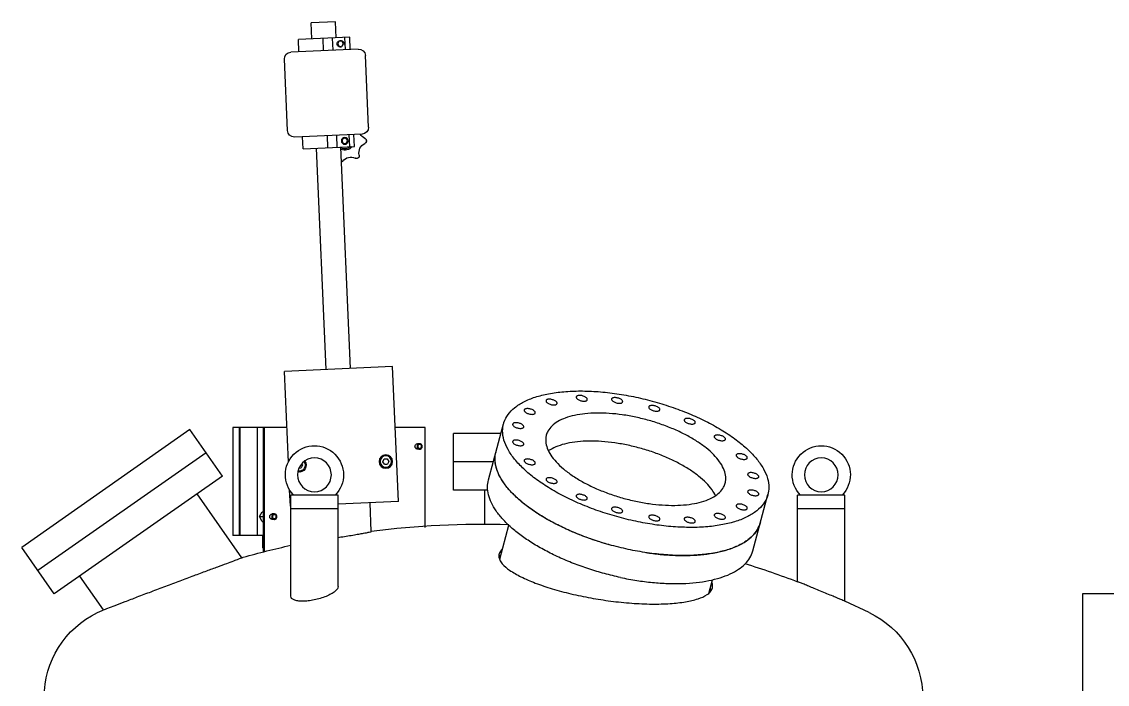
# Model space of a CAD drawing. Extents: x -50 to 48714, y -13211 to 6743.
# Drawn here: x 23854 to 24658, y -11263 to -10773 of the extents above; entities that cross this region are included whole.
import ezdxf

# ---------------------------------------------------------------- set-up
doc = ezdxf.new("R2010")
doc.units = 0
doc.header["$LTSCALE"] = 50
doc.layers.get('0').update_dxf_attribs({"linetype": 'CONTINUOUS'})

# ---------------------------------------------------------------- blocks, each defined once
blk = doc.blocks.new('GK_UE46PGM_S')
at = {"linetype": 'BYBLOCK'}
for p, q in [((162.91, 766.49), (163.43, 778.48)), ((163.43, 778.48), (181.42, 777.69)), ((180.89, 765.71), (181.42, 777.69)), ((152.53, 757.94), (152.93, 766.93)), ((152.93, 766.93), (190.88, 765.27)), ((156.03, 757.78), (156.42, 766.77)), ((165.91, 766.36), (165.51, 757.37)), ((172.21, 757.08), (172.6, 766.07)), ((190.49, 756.28), (190.88, 765.27)), ((146.53, 758.2), (196.49, 756.02)), ((139.01, 700.47), (141.32, 753.42)), ((198.95, 697.85), (201.26, 750.8)), ((143.78, 695.26), (193.74, 693.08)), ((149.39, 686), (149.79, 695)), ((152.89, 685.85), (153.28, 694.84)), ((162.77, 694.43), (162.37, 685.44)), ((169.07, 685.15), (169.46, 694.14)), ((187.35, 684.35), (187.74, 693.34)), ((140.58, 690.11), (140.58, 690.28)), ((187.35, 684.35), (149.39, 686)), ((152.22, 521.72), (159.38, 685.57)), ((170.21, 520.94), (177.36, 684.78)), ((146.67, 677.63), (146.54, 677.74)), ((116.89, 423.17), (121.25, 523.08)), ((121.25, 523.08), (201.18, 519.59)), ((198.25, 452.46), (201.18, 519.59)), ((50.23, 439.15), (39.09, 480.75)), ((97, 404.08), (97, 478)), ((97, 478), (119.28, 478)), ((199.36, 478), (239.37, 478)), ((215.88, 385.98), (215.88, 478)), ((216.81, 385.74), (216.81, 478)), ((221.44, 478), (221.44, 398)), ((234.27, 478), (234.27, 398)), ((234.58, 478), (234.58, 398)), ((239.37, 478), (239.37, 398)), ((246.99, 442.01), (271.08, 476.42)), ((271.08, 476.42), (395.59, 389.24)), ((41, 473.6), (76, 473.6)), ((76, 431.6), (76, 473.6)), ((101.16, 466), (102.71, 466)), ((101.16, 462.5), (103.63, 462.5)), ((101.16, 462), (102.71, 462)), ((259.03, 459.22), (383.54, 372.03)), ((46.63, 452.6), (76, 452.6)), ((125.13, 454.84), (123.88, 452.9)), ((123.88, 452.9), (124.95, 450.85)), ((127.26, 450.75), (124.95, 450.85)), ((127.43, 454.74), (125.13, 454.84)), ((127.26, 450.75), (128.5, 452.69)), ((128.5, 452.69), (127.43, 454.74)), ((188.47, 451.11), (187.82, 450.1)), ((187.82, 450.1), (188.89, 448.05)), ((190.42, 447.99), (188.89, 448.05)), ((246.99, 442.01), (371.5, 354.83)), ((-213.5, 349.39), (-213.5, 428)), ((-213.5, 428), (-178.5, 428)), ((-178.5, 363.85), (-178.5, 428)), ((-145.37, 386.74), (-156.51, 428.34)), ((50.63, 431.6), (76, 431.6)), ((53, 406.45), (53, 431.6)), ((161.5, 360.27), (161.5, 428)), ((161.5, 428), (196.5, 428)), ((196.5, 353.04), (196.5, 428)), ((196.81, 419.68), (197.35, 431.89)), ((232.73, 381.56), (265.83, 428.82)), ((-178.5, 418), (-213.5, 418)), ((116.89, 423.17), (161.5, 421.22)), ((136.94, 401), (137.87, 422.26)), ((196.5, 418), (161.5, 418)), ((196.5, 419.7), (196.81, 419.68)), ((208.63, 414), (210.18, 414)), ((208.63, 410.5), (211.1, 410.5)), ((208.63, 410), (210.18, 410)), ((217.66, 415.5), (216.81, 415.5)), ((219.58, 412), (216.81, 412)), ((219.58, 412), (217.66, 415.5)), ((217.66, 408.5), (219.58, 412)), ((41.87, 380.55), (35.13, 405.7)), ((217.66, 408.5), (216.81, 408.5)), ((216.81, 398), (239.37, 398)), ((217.34, 398), (217.34, 389)), ((216.81, 389), (217.34, 389)), ((371.5, 354.83), (395.59, 389.24)), ((-112.83, 355.15), (-115.56, 365.33)), ((335.14, 343.01), (352.66, 368.02)), ((-231.51, 341), (-213.5, 349.39)), ((339.51, 341), (336.1, 342.64))]:
    blk.add_line(p, q, dxfattribs=at)
for points in [[(104.61, 464), (104.57, 464.39), (104.46, 464.76), (104.29, 465.11), (104.05, 465.41), (103.76, 465.66), (103.44, 465.85), (103.08, 465.96), (102.71, 466)], [(99.73, 464), (99.76, 464.29), (99.84, 464.57), (99.97, 464.83), (100.15, 465.06), (100.37, 465.25), (100.61, 465.38), (100.88, 465.47), (101.16, 465.5)], [(101.16, 462.5), (100.88, 462.53), (100.62, 462.61), (100.37, 462.75), (100.15, 462.94), (99.98, 463.17), (99.84, 463.42), (99.76, 463.7), (99.73, 464)], [(101.16, 465.5), (101.44, 465.47), (101.7, 465.39), (101.95, 465.25), (102.17, 465.06), (102.35, 464.83), (102.48, 464.58), (102.56, 464.3), (102.59, 464)], [(102.59, 464), (102.56, 463.71), (102.48, 463.43), (102.35, 463.17), (102.17, 462.94), (101.95, 462.75), (101.71, 462.62), (101.44, 462.53), (101.16, 462.5)], [(102.71, 462), (103.08, 462.04), (103.43, 462.15), (103.76, 462.33), (104.05, 462.59), (104.29, 462.89), (104.46, 463.23), (104.57, 463.6), (104.61, 464)], [(207.2, 412), (207.23, 412.29), (207.31, 412.57), (207.44, 412.83), (207.62, 413.06), (207.84, 413.25), (208.08, 413.38), (208.35, 413.47), (208.63, 413.5)], [(208.63, 410.5), (208.35, 410.53), (208.09, 410.61), (207.84, 410.75), (207.62, 410.94), (207.45, 411.17), (207.31, 411.42), (207.23, 411.7), (207.2, 412)], [(208.63, 413.5), (208.91, 413.47), (209.17, 413.39), (209.42, 413.25), (209.64, 413.06), (209.82, 412.83), (209.95, 412.58), (210.03, 412.3), (210.06, 412)], [(210.06, 412), (210.03, 411.71), (209.95, 411.43), (209.82, 411.17), (209.64, 410.94), (209.42, 410.75), (209.18, 410.62), (208.91, 410.53), (208.63, 410.5)], [(212.08, 412), (212.04, 412.39), (211.93, 412.76), (211.76, 413.11), (211.52, 413.41), (211.23, 413.66), (210.91, 413.85), (210.55, 413.96), (210.18, 414)], [(210.18, 410), (210.55, 410.04), (210.9, 410.15), (211.23, 410.33), (211.52, 410.59), (211.76, 410.89), (211.93, 411.23), (212.04, 411.6), (212.08, 412)]]:
    blk.add_lwpolyline(points, dxfattribs=at)
for centre, radius in [((159.72, 762.13), 2), ((156.58, 690.19), 2.5), ((156.58, 690.19), 2), ((-196, 443), 12.5), ((126.19, 452.79), 5), ((126.19, 452.79), 4.25), ((179, 443), 12.5)]:
    blk.add_circle(centre, radius, dxfattribs=at)
for centre, radius, start, end in [((159.72, 762.13), 2.5, 255, 195), ((146.31, 753.2), 5, 87.5, 177.5), ((196.27, 751.02), 5, 357.5, 87.5), ((144, 700.25), 5, 177.5, 267.5), ((138.56, 698.87), 7.5, 295.03553, 330.62723), ((156.58, 690.19), 2.25, 255, 195), ((193.96, 698.07), 5, 267.5, 357.5), ((138.56, 681.52), 7.5, 346.46553, 64.97447), ((156.58, 690.19), 6.87, 218.50949, 293.45464), ((156.58, 690.19), 6, 226.18212, 297.52236), ((152.13, 670.7), 7.5, 37.89553, 116.40447), ((-196, 443), 21.5, 315.75928, 224.24072), ((179, 443), 21.5, 315.75928, 224.24072), ((190.13, 450), 5, 140.74028, 283.61139), ((190.13, 450), 4.25, 140.74531, 283.50125), ((54, -248.5), 655, 82.72254, 91.64823), ((54, -248.5), 655, 74.25272, 77.43254), ((54, -248.5), 655, 107.18123, 110.79111), ((-201, 278), 70, 115.84241, 180), ((309, 278), 70, 0, 64.15759)]:
    blk.add_arc(centre, radius, start, end, dxfattribs=at)
for points, start_tangent, end_tangent in [([(141.73, 692.08), (141.6, 692.01), (141.47, 691.93), (141.34, 691.83), (141.21, 691.73), (141.09, 691.6), (140.98, 691.47), (140.87, 691.31), (140.78, 691.15), (140.71, 690.98), (140.65, 690.79), (140.6, 690.6), (140.58, 690.4), (140.58, 690.27)], (-0.906046, -0.423178), (-0.004934, -0.999988)), ([(140.58, 690.11), (140.58, 689.99), (140.6, 689.79), (140.65, 689.59), (140.71, 689.41), (140.78, 689.24), (140.87, 689.07), (140.98, 688.92), (141.09, 688.78), (141.21, 688.66), (141.34, 688.55), (141.47, 688.46), (141.6, 688.38), (141.73, 688.31)], (0.005108, -0.999987), (0.90612, -0.42302)), ([(145.85, 679.76), (145.82, 679.62), (145.8, 679.46), (145.79, 679.3), (145.8, 679.14), (145.82, 678.97), (145.86, 678.79), (145.91, 678.62), (145.98, 678.44), (146.07, 678.28), (146.18, 678.11), (146.3, 677.96), (146.44, 677.82), (146.54, 677.73)], (-0.234032, -0.972229), (0.778762, -0.62732)), ([(146.66, 677.63), (146.77, 677.56), (146.94, 677.45), (147.11, 677.37), (147.3, 677.3), (147.48, 677.25), (147.66, 677.22), (147.85, 677.21), (148.02, 677.21), (148.2, 677.23), (148.36, 677.26), (148.52, 677.3), (148.66, 677.35), (148.79, 677.41)], (0.785022, -0.619468), (0.895676, 0.444707)), ([(158.05, 675.3), (158.14, 675.19), (158.25, 675.08), (158.37, 674.97), (158.5, 674.87), (158.65, 674.78), (158.81, 674.7), (158.9, 674.67)], (0.614222, -0.789133), (0.932068, -0.362282)), ([(-58.71, 500.51), (-72.73, 497.06), (-86.46, 492.75), (-99.62, 487.66), (-111.96, 481.89), (-123.2, 475.57), (-133.14, 468.82), (-141.56, 461.77), (-148.29, 454.59), (-153.2, 447.4), (-156.19, 440.35), (-157.19, 433.6), (-156.51, 428.34)], (-0.978115, -0.208067), (0.257733, -0.966216)), ([(39.09, 480.75), (38.77, 481.82), (35.78, 487.6), (30.87, 492.7), (24.14, 497.02), (15.72, 500.48), (5.78, 503), (-5.47, 504.54), (-17.8, 505.06), (-30.97, 504.55), (-44.7, 503.03), (-58.71, 500.51)], (-0.257733, 0.966216), (-0.978115, -0.208067)), ([(-49.05, 496.96), (-49.03, 497.46), (-48.7, 498.06), (-48.07, 498.66), (-47.18, 499.2), (-46.11, 499.66), (-44.94, 499.99)], (-0.250502, 0.968116), (0.978115, 0.208067)), ([(-44.94, 499.99), (-43.78, 500.16), (-42.71, 500.15), (-41.82, 499.98), (-41.18, 499.66), (-40.85, 499.2), (-40.84, 499.16)], (0.978115, 0.208067), (0.250502, -0.968116)), ([(-40.84, 499.16), (-40.85, 498.65), (-41.18, 498.05), (-41.82, 497.46), (-42.71, 496.91), (-43.78, 496.45), (-44.94, 496.13)], (0.250502, -0.968116), (-0.978115, -0.208067)), ([(-22.85, 498.56), (-22.84, 499.06), (-22.51, 499.66), (-21.87, 500.25), (-20.98, 500.8), (-19.91, 501.26), (-18.75, 501.59)], (-0.250502, 0.968116), (0.978115, 0.208067)), ([(-18.75, 497.73), (-19.91, 497.56), (-20.98, 497.56), (-21.87, 497.73), (-22.51, 498.05), (-22.84, 498.51), (-22.85, 498.56)], (-0.978115, -0.208067), (-0.250502, 0.968116)), ([(-18.75, 501.59), (-17.58, 501.75), (-16.51, 501.75), (-15.62, 501.58), (-14.99, 501.26), (-14.66, 500.8), (-14.64, 500.76)], (0.978115, 0.208067), (0.250502, -0.968116)), ([(-14.64, 500.76), (-14.66, 500.25), (-14.99, 499.65), (-15.62, 499.06), (-16.51, 498.51), (-17.58, 498.05), (-18.75, 497.73)], (0.250502, -0.968116), (-0.978115, -0.208067)), ([(-0.57, 495.74), (-0.56, 496.24), (-0.23, 496.84), (0.41, 497.44), (1.3, 497.99), (2.37, 498.44), (3.53, 498.77)], (-0.250502, 0.968116), (0.978115, 0.208067)), ([(3.53, 498.77), (4.7, 498.94), (5.77, 498.94), (6.66, 498.77), (7.29, 498.44), (7.62, 497.98), (7.64, 497.94)], (0.978115, 0.208067), (0.250502, -0.968116)), ([(-76.59, 491.1), (-76.57, 491.6), (-76.24, 492.2), (-75.61, 492.8), (-74.72, 493.35), (-73.65, 493.8), (-72.48, 494.13)], (-0.250502, 0.968116), (0.978115, 0.208067)), ([(-72.48, 490.27), (-73.65, 490.1), (-74.72, 490.1), (-75.61, 490.27), (-76.24, 490.6), (-76.57, 491.05), (-76.59, 491.1)], (-0.978115, -0.208067), (-0.250502, 0.968116)), ([(-72.48, 494.13), (-71.32, 494.3), (-70.25, 494.3), (-69.36, 494.13), (-68.72, 493.8), (-68.39, 493.34), (-68.38, 493.3)], (0.978115, 0.208067), (0.250502, -0.968116)), ([(-68.38, 493.3), (-68.39, 492.79), (-68.72, 492.2), (-69.36, 491.6), (-70.25, 491.05), (-71.32, 490.59), (-72.48, 490.27)], (0.250502, -0.968116), (-0.978115, -0.208067)), ([(-44.94, 496.13), (-46.11, 495.96), (-47.18, 495.96), (-48.07, 496.13), (-48.7, 496.45), (-49.03, 496.91), (-49.05, 496.96)], (-0.978115, -0.208067), (-0.250502, 0.968116)), ([(3.53, 494.91), (2.37, 494.74), (1.3, 494.74), (0.41, 494.91), (-0.23, 495.24), (-0.56, 495.69), (-0.57, 495.74)], (-0.978115, -0.208067), (-0.250502, 0.968116)), ([(7.64, 497.94), (7.62, 497.44), (7.29, 496.84), (6.66, 496.24), (5.77, 495.69), (4.7, 495.24), (3.53, 494.91)], (0.250502, -0.968116), (-0.978115, -0.208067)), ([(15.62, 488.78), (15.63, 489.29), (15.96, 489.89), (16.6, 490.48), (17.48, 491.03), (18.56, 491.49), (19.72, 491.81)], (-0.250502, 0.968116), (0.978115, 0.208067)), ([(19.72, 491.81), (20.88, 491.98), (21.95, 491.98), (22.84, 491.81), (23.48, 491.48), (23.81, 491.03), (23.82, 490.98)], (0.978115, 0.208067), (0.250502, -0.968116)), ([(23.82, 490.98), (23.81, 490.48), (23.48, 489.88), (22.84, 489.28), (21.95, 488.74), (20.88, 488.28), (19.72, 487.95)], (0.250502, -0.968116), (-0.978115, -0.208067)), ([(-124.88, 436.82), (-125.15, 438.09), (-125.15, 442.74), (-123.67, 447.65), (-120.73, 452.71), (-116.41, 457.82), (-110.8, 462.86), (-104.03, 467.7), (-96.24, 472.26), (-87.62, 476.42), (-78.35, 480.09), (-68.64, 483.19), (-58.71, 485.64)], (-0.260061, 0.965592), (0.978115, 0.208067)), ([(-102.78, 481.55), (-102.77, 482.06), (-102.44, 482.66), (-101.8, 483.25), (-100.91, 483.8), (-99.84, 484.26), (-98.67, 484.58)], (-0.250502, 0.968116), (0.978115, 0.208067)), ([(-98.67, 484.58), (-97.51, 484.75), (-96.44, 484.75), (-95.55, 484.58), (-94.91, 484.25), (-94.58, 483.8), (-94.57, 483.75)], (0.978115, 0.208067), (0.250502, -0.968116)), ([(-94.57, 483.75), (-94.58, 483.25), (-94.91, 482.65), (-95.55, 482.05), (-96.44, 481.51), (-97.51, 481.05), (-98.67, 480.72)], (0.250502, -0.968116), (-0.978115, -0.208067)), ([(-58.71, 485.64), (-48.78, 487.41), (-39.07, 488.44), (-29.8, 488.71), (-21.18, 488.23), (-13.39, 486.98), (-6.62, 485.02), (-1.01, 482.37), (3.31, 479.1), (6.25, 475.28), (7.45, 472.27)], (0.978115, 0.208067), (0.260061, -0.965592)), ([(19.72, 487.95), (18.56, 487.78), (17.48, 487.78), (16.6, 487.96), (15.96, 488.28), (15.63, 488.74), (15.62, 488.78)], (-0.978115, -0.208067), (-0.250502, 0.968116)), ([(-98.67, 480.72), (-99.84, 480.55), (-100.91, 480.55), (-101.8, 480.73), (-102.44, 481.05), (-102.77, 481.51), (-102.78, 481.55)], (-0.978115, -0.208067), (-0.250502, 0.968116)), ([(-58.71, 408.58), (-44.7, 412.03), (-30.97, 416.34), (-17.8, 421.44), (-5.47, 427.2), (5.78, 433.53), (15.72, 440.28), (24.14, 447.32), (30.87, 454.51), (35.78, 461.7), (38.77, 468.74), (39.77, 475.5), (39.09, 480.75)], (0.978115, 0.208067), (-0.257733, 0.966216)), ([(24.13, 478.37), (24.14, 478.87), (24.47, 479.47), (25.11, 480.07), (26, 480.62), (27.07, 481.07), (28.23, 481.4)], (-0.250502, 0.968116), (0.978115, 0.208067)), ([(28.23, 477.54), (27.07, 477.37), (26, 477.37), (25.11, 477.54), (24.47, 477.87), (24.14, 478.32), (24.13, 478.37)], (-0.978115, -0.208067), (-0.250502, 0.968116)), ([(28.23, 481.4), (29.4, 481.57), (30.47, 481.57), (31.35, 481.4), (31.99, 481.07), (32.32, 480.61), (32.34, 480.57)], (0.978115, 0.208067), (0.250502, -0.968116)), ([(32.34, 480.57), (32.32, 480.06), (31.99, 479.47), (31.35, 478.87), (30.47, 478.32), (29.4, 477.86), (28.23, 477.54)], (0.250502, -0.968116), (-0.978115, -0.208067)), ([(-125.06, 469.26), (-125.05, 469.76), (-124.72, 470.36), (-124.08, 470.96), (-123.19, 471.51), (-122.12, 471.96), (-120.96, 472.29)], (-0.250502, 0.968116), (0.978115, 0.208067)), ([(-120.96, 468.43), (-122.12, 468.26), (-123.19, 468.26), (-124.08, 468.43), (-124.72, 468.76), (-125.05, 469.21), (-125.06, 469.26)], (-0.978115, -0.208067), (-0.250502, 0.968116)), ([(-120.96, 472.29), (-119.79, 472.46), (-118.72, 472.46), (-117.83, 472.29), (-117.2, 471.96), (-116.86, 471.5), (-116.85, 471.46)], (0.978115, 0.208067), (0.250502, -0.968116)), ([(-116.85, 471.46), (-116.86, 470.95), (-117.2, 470.36), (-117.83, 469.76), (-118.72, 469.21), (-119.79, 468.75), (-120.96, 468.43)], (0.250502, -0.968116), (-0.978115, -0.208067)), ([(7.45, 472.27), (7.73, 471), (7.73, 466.36), (6.25, 461.44), (3.31, 456.38), (-1.01, 451.27), (-6.62, 446.24), (-13.39, 441.39), (-21.18, 436.84), (-29.8, 432.68), (-39.07, 429.01), (-48.78, 425.91), (-58.71, 423.45)], (0.260061, -0.965592), (-0.978115, -0.208067)), ([(-53.14, 464.85), (-43.21, 466.61), (-33.5, 467.64), (-24.23, 467.92), (-15.61, 467.43), (-7.82, 466.18), (-1.05, 464.22), (4.56, 461.57), (5.85, 460.75)], (0.978115, 0.208067), (0.828545, -0.559922)), ([(24.13, 465.51), (24.14, 466.02), (24.47, 466.62), (25.11, 467.21), (26, 467.76), (27.07, 468.22), (28.23, 468.54)], (-0.250502, 0.968116), (0.978115, 0.208067)), ([(28.23, 468.54), (29.4, 468.71), (30.47, 468.71), (31.35, 468.54), (31.99, 468.22), (32.32, 467.76), (32.34, 467.71)], (0.978115, 0.208067), (0.250502, -0.968116)), ([(32.34, 467.71), (32.32, 467.21), (31.99, 466.61), (31.35, 466.01), (30.47, 465.47), (29.4, 465.01), (28.23, 464.68)], (0.250502, -0.968116), (-0.978115, -0.208067)), ([(99.26, 464), (99.3, 464.39), (99.4, 464.77), (99.58, 465.11), (99.82, 465.41), (100.1, 465.66), (100.43, 465.85), (100.79, 465.96), (101.16, 466)], (0, 1), (1, 0)), ([(101.16, 466), (101.53, 465.96), (101.89, 465.85), (102.22, 465.66), (102.51, 465.41), (102.74, 465.11), (102.92, 464.77), (103.03, 464.39), (103.06, 464)], (1, 0), (0, -1)), ([(-141.25, 455.41), (-141.24, 455.92), (-140.9, 456.52), (-140.27, 457.11), (-139.38, 457.66), (-138.31, 458.12), (-137.14, 458.44)], (-0.250502, 0.968116), (0.978115, 0.208067)), ([(-137.14, 458.44), (-135.98, 458.61), (-134.91, 458.61), (-134.02, 458.44), (-133.38, 458.12), (-133.05, 457.66), (-133.04, 457.62)], (0.978115, 0.208067), (0.250502, -0.968116)), ([(-117.71, 427.68), (-115.16, 431.92), (-110.84, 437.02), (-105.23, 442.06), (-98.46, 446.9), (-90.67, 451.46), (-82.05, 455.62), (-72.78, 459.29), (-63.07, 462.39), (-53.14, 464.85)], (0.438668, 0.898649), (0.978115, 0.208067)), ([(-53.14, 387.78), (-39.12, 391.23), (-25.39, 395.54), (-12.23, 400.64), (0.1, 406.4), (11.35, 412.73), (21.29, 419.48), (29.71, 426.52), (36.44, 433.71), (41.35, 440.9), (44.34, 447.94), (45.34, 454.7), (44.66, 459.95)], (0.978115, 0.208067), (-0.257733, 0.966216)), ([(28.23, 464.68), (27.07, 464.51), (26, 464.52), (25.11, 464.69), (24.47, 465.01), (24.14, 465.47), (24.13, 465.51)], (-0.978115, -0.208067), (-0.250502, 0.968116)), ([(44.47, 448.39), (44.63, 449), (45.34, 454.7), (44.66, 459.95)], (0.261374, 0.965238), (-0.258678, 0.965964)), ([(101.16, 462), (100.79, 462.04), (100.43, 462.15), (100.1, 462.34), (99.82, 462.59), (99.58, 462.89), (99.4, 463.23), (99.3, 463.61), (99.26, 464)], (-1, 0), (0, 1)), ([(103.06, 464), (103.03, 463.61), (102.92, 463.23), (102.74, 462.89), (102.51, 462.59), (102.22, 462.34), (101.89, 462.15), (101.53, 462.04), (101.16, 462)], (0, -1), (-1, 0)), ([(-137.14, 454.59), (-138.31, 454.42), (-139.38, 454.42), (-140.27, 454.59), (-140.9, 454.91), (-141.24, 455.37), (-141.25, 455.41)], (-0.978115, -0.208067), (-0.250502, 0.968116)), ([(-133.04, 457.62), (-133.05, 457.11), (-133.38, 456.51), (-134.02, 455.92), (-134.91, 455.37), (-135.98, 454.91), (-137.14, 454.59)], (0.250502, -0.968116), (-0.978115, -0.208067)), ([(15.62, 451.48), (15.63, 451.98), (15.96, 452.58), (16.6, 453.18), (17.48, 453.73), (18.56, 454.18), (19.72, 454.51)], (-0.250502, 0.968116), (0.978115, 0.208067)), ([(19.72, 450.65), (18.56, 450.48), (17.48, 450.48), (16.6, 450.65), (15.96, 450.98), (15.63, 451.43), (15.62, 451.48)], (-0.978115, -0.208067), (-0.250502, 0.968116)), ([(19.72, 454.51), (20.88, 454.68), (21.95, 454.68), (22.84, 454.51), (23.48, 454.18), (23.81, 453.72), (23.82, 453.68)], (0.978115, 0.208067), (0.250502, -0.968116)), ([(23.82, 453.68), (23.81, 453.17), (23.48, 452.58), (22.84, 451.98), (21.95, 451.43), (20.88, 450.97), (19.72, 450.65)], (0.250502, -0.968116), (-0.978115, -0.208067)), ([(-149.76, 441.38), (-149.75, 441.88), (-149.41, 442.48), (-148.78, 443.08), (-147.89, 443.63), (-146.82, 444.08), (-145.65, 444.41)], (-0.250502, 0.968116), (0.978115, 0.208067)), ([(-145.65, 444.41), (-144.49, 444.58), (-143.42, 444.58), (-142.53, 444.41), (-141.89, 444.08), (-141.56, 443.62), (-141.55, 443.58)], (0.978115, 0.208067), (0.250502, -0.968116)), ([(-141.55, 443.58), (-141.56, 443.08), (-141.89, 442.48), (-142.53, 441.88), (-143.42, 441.33), (-144.49, 440.88), (-145.65, 440.55)], (0.250502, -0.968116), (-0.978115, -0.208067)), ([(-40.09, 390.96), (-29.57, 394.13), (-18.22, 398.2), (-7.37, 402.78), (2.81, 407.82), (12.17, 413.23), (20.58, 418.95), (27.91, 424.88), (34.06, 430.94), (38.94, 437.04), (42.48, 443.09), (44.47, 448.39)], (0.964177, 0.265258), (0.261374, 0.965238)), ([(-145.65, 440.55), (-146.82, 440.38), (-147.89, 440.38), (-148.78, 440.55), (-149.41, 440.88), (-149.75, 441.33), (-149.76, 441.38)], (-0.978115, -0.208067), (-0.250502, 0.968116)), ([(-58.71, 423.45), (-68.64, 421.68), (-78.35, 420.65), (-87.62, 420.38), (-96.24, 420.87), (-104.03, 422.11), (-110.8, 424.08), (-116.41, 426.72), (-120.73, 429.99), (-123.67, 433.81), (-124.88, 436.82)], (-0.978115, -0.208067), (-0.260061, 0.965592)), ([(-47.57, 366.98), (-35.69, 369.84), (-24, 373.33), (-12.64, 377.4), (-1.8, 381.98), (8.38, 387.02), (17.74, 392.43), (26.15, 398.15), (33.48, 404.08), (39.64, 410.14), (44.52, 416.24), (48.06, 422.29), (50.2, 428.2), (50.92, 433.9), (50.23, 439.15)], (0.978115, 0.208067), (-0.258678, 0.965964)), ([(-0.57, 437.63), (-0.56, 438.14), (-0.23, 438.74), (0.41, 439.33), (1.3, 439.88), (2.37, 440.34), (3.53, 440.66)], (-0.250502, 0.968116), (0.978115, 0.208067)), ([(3.53, 436.81), (2.37, 436.64), (1.3, 436.64), (0.41, 436.81), (-0.23, 437.13), (-0.56, 437.59), (-0.57, 437.63)], (-0.978115, -0.208067), (-0.250502, 0.968116)), ([(3.53, 440.66), (4.7, 440.83), (5.77, 440.83), (6.66, 440.66), (7.29, 440.34), (7.62, 439.88), (7.64, 439.84)], (0.978115, 0.208067), (0.250502, -0.968116)), ([(7.64, 439.84), (7.62, 439.33), (7.29, 438.73), (6.66, 438.14), (5.77, 437.59), (4.7, 437.13), (3.53, 436.81)], (0.250502, -0.968116), (-0.978115, -0.208067)), ([(-156.51, 428.34), (-156.19, 427.27), (-153.2, 421.5), (-148.29, 416.4), (-141.56, 412.07), (-133.14, 408.61), (-123.2, 406.09), (-111.96, 404.55), (-99.62, 404.03), (-86.46, 404.54), (-72.73, 406.07), (-58.71, 408.58)], (0.257733, -0.966216), (0.978115, 0.208067)), ([(-149.76, 428.52), (-149.75, 429.03), (-149.41, 429.63), (-148.78, 430.22), (-147.89, 430.77), (-146.82, 431.23), (-145.65, 431.55)], (-0.250502, 0.968116), (0.978115, 0.208067)), ([(-145.65, 427.7), (-146.82, 427.53), (-147.89, 427.53), (-148.78, 427.7), (-149.41, 428.02), (-149.75, 428.48), (-149.76, 428.52)], (-0.978115, -0.208067), (-0.250502, 0.968116)), ([(-145.65, 431.55), (-144.49, 431.72), (-143.42, 431.72), (-142.53, 431.55), (-141.89, 431.23), (-141.56, 430.77), (-141.55, 430.72)], (0.978115, 0.208067), (0.250502, -0.968116)), ([(-141.55, 430.72), (-141.56, 430.22), (-141.89, 429.62), (-142.53, 429.03), (-143.42, 428.48), (-144.49, 428.02), (-145.65, 427.7)], (0.250502, -0.968116), (-0.978115, -0.208067)), ([(-22.85, 425.34), (-22.84, 425.84), (-22.51, 426.44), (-21.87, 427.04), (-20.98, 427.59), (-19.91, 428.04), (-18.75, 428.37)], (-0.250502, 0.968116), (0.978115, 0.208067)), ([(-18.75, 428.37), (-17.58, 428.54), (-16.51, 428.54), (-15.62, 428.37), (-14.99, 428.04), (-14.66, 427.58), (-14.64, 427.54)], (0.978115, 0.208067), (0.250502, -0.968116)), ([(-14.64, 427.54), (-14.66, 427.04), (-14.99, 426.44), (-15.62, 425.84), (-16.51, 425.29), (-17.58, 424.84), (-18.75, 424.51)], (0.250502, -0.968116), (-0.978115, -0.208067)), ([(-141.25, 418.11), (-141.24, 418.61), (-140.9, 419.21), (-140.27, 419.81), (-139.38, 420.36), (-138.31, 420.81), (-137.14, 421.14)], (-0.250502, 0.968116), (0.978115, 0.208067)), ([(-137.14, 417.28), (-138.31, 417.11), (-139.38, 417.11), (-140.27, 417.28), (-140.9, 417.61), (-141.24, 418.06), (-141.25, 418.11)], (-0.978115, -0.208067), (-0.250502, 0.968116)), ([(-137.14, 421.14), (-135.98, 421.31), (-134.91, 421.31), (-134.02, 421.14), (-133.38, 420.81), (-133.05, 420.35), (-133.04, 420.31)], (0.978115, 0.208067), (0.250502, -0.968116)), ([(-133.04, 420.31), (-133.05, 419.81), (-133.38, 419.21), (-134.02, 418.61), (-134.91, 418.06), (-135.98, 417.61), (-137.14, 417.28)], (0.250502, -0.968116), (-0.978115, -0.208067)), ([(-49.05, 415.8), (-49.03, 416.3), (-48.7, 416.9), (-48.07, 417.49), (-47.18, 418.04), (-46.11, 418.5), (-44.94, 418.82)], (-0.250502, 0.968116), (0.978115, 0.208067)), ([(-44.94, 418.82), (-43.78, 418.99), (-42.71, 418.99), (-41.82, 418.82), (-41.18, 418.5), (-40.85, 418.04), (-40.84, 418)], (0.978115, 0.208067), (0.250502, -0.968116)), ([(-40.84, 418), (-40.85, 417.49), (-41.18, 416.89), (-41.82, 416.3), (-42.71, 415.75), (-43.78, 415.29), (-44.94, 414.97)], (0.250502, -0.968116), (-0.978115, -0.208067)), ([(-18.75, 424.51), (-19.91, 424.34), (-20.98, 424.34), (-21.87, 424.51), (-22.51, 424.84), (-22.84, 425.29), (-22.85, 425.34)], (-0.978115, -0.208067), (-0.250502, 0.968116)), ([(-125.06, 411.15), (-125.05, 411.66), (-124.72, 412.26), (-124.08, 412.85), (-123.19, 413.4), (-122.12, 413.86), (-120.96, 414.18)], (-0.250502, 0.968116), (0.978115, 0.208067)), ([(-120.96, 410.32), (-122.12, 410.15), (-123.19, 410.15), (-124.08, 410.33), (-124.72, 410.65), (-125.05, 411.11), (-125.06, 411.15)], (-0.978115, -0.208067), (-0.250502, 0.968116)), ([(-120.96, 414.18), (-119.79, 414.35), (-118.72, 414.35), (-117.83, 414.18), (-117.2, 413.85), (-116.86, 413.4), (-116.85, 413.35)], (0.978115, 0.208067), (0.250502, -0.968116)), ([(-116.85, 413.35), (-116.86, 412.85), (-117.2, 412.25), (-117.83, 411.65), (-118.72, 411.11), (-119.79, 410.65), (-120.96, 410.32)], (0.250502, -0.968116), (-0.978115, -0.208067)), ([(-102.78, 408.34), (-102.77, 408.84), (-102.44, 409.44), (-101.8, 410.04), (-100.91, 410.59), (-99.84, 411.04), (-98.67, 411.37)], (-0.250502, 0.968116), (0.978115, 0.208067)), ([(-98.67, 411.37), (-97.51, 411.54), (-96.44, 411.54), (-95.55, 411.37), (-94.91, 411.04), (-94.58, 410.58), (-94.57, 410.54)], (0.978115, 0.208067), (0.250502, -0.968116)), ([(-94.57, 410.54), (-94.58, 410.03), (-94.91, 409.44), (-95.55, 408.84), (-96.44, 408.29), (-97.51, 407.83), (-98.67, 407.51)], (0.250502, -0.968116), (-0.978115, -0.208067)), ([(-76.59, 409.94), (-76.57, 410.44), (-76.24, 411.04), (-75.61, 411.64), (-74.72, 412.18), (-73.65, 412.64), (-72.48, 412.97)], (-0.250502, 0.968116), (0.978115, 0.208067)), ([(-72.48, 409.11), (-73.65, 408.94), (-74.72, 408.94), (-75.61, 409.11), (-76.24, 409.44), (-76.57, 409.89), (-76.59, 409.94)], (-0.978115, -0.208067), (-0.250502, 0.968116)), ([(-72.48, 412.97), (-71.32, 413.14), (-70.25, 413.14), (-69.36, 412.97), (-68.72, 412.64), (-68.39, 412.18), (-68.38, 412.14)], (0.978115, 0.208067), (0.250502, -0.968116)), ([(-68.38, 412.14), (-68.39, 411.63), (-68.72, 411.04), (-69.36, 410.44), (-70.25, 409.89), (-71.32, 409.43), (-72.48, 409.11)], (0.250502, -0.968116), (-0.978115, -0.208067)), ([(-44.94, 414.97), (-46.11, 414.8), (-47.18, 414.8), (-48.07, 414.97), (-48.7, 415.29), (-49.03, 415.75), (-49.05, 415.8)], (-0.978115, -0.208067), (-0.250502, 0.968116)), ([(206.73, 412), (206.77, 412.39), (206.87, 412.77), (207.05, 413.11), (207.29, 413.41), (207.57, 413.66), (207.9, 413.85), (208.26, 413.96), (208.63, 414)], (0, 1), (1, 0)), ([(208.63, 410), (208.26, 410.04), (207.9, 410.15), (207.57, 410.34), (207.29, 410.59), (207.05, 410.89), (206.87, 411.23), (206.77, 411.61), (206.73, 412)], (-1, 0), (0, 1)), ([(208.63, 414), (209, 413.96), (209.36, 413.85), (209.69, 413.66), (209.98, 413.41), (210.21, 413.11), (210.39, 412.77), (210.5, 412.39), (210.53, 412)], (1, 0), (0, -1)), ([(210.53, 412), (210.5, 411.61), (210.39, 411.23), (210.21, 410.89), (209.98, 410.59), (209.69, 410.34), (209.36, 410.15), (209, 410.04), (208.63, 410)], (0, -1), (-1, 0)), ([(-150.94, 407.54), (-150.62, 406.47), (-147.63, 400.7), (-142.72, 395.6), (-135.99, 391.27), (-127.57, 387.81), (-117.63, 385.29), (-106.38, 383.75), (-94.05, 383.23), (-80.88, 383.74), (-67.15, 385.27), (-53.14, 387.78)], (0.257733, -0.966216), (0.978115, 0.208067)), ([(-66.18, 385.41), (-76.71, 384.1), (-88.06, 383.34), (-98.91, 383.31), (-109.08, 384.02), (-118.44, 385.45), (-126.85, 387.58), (-134.19, 390.39), (-140.34, 393.84), (-145.22, 397.86), (-148.76, 402.41), (-150.9, 407.41), (-150.94, 407.54)], (-0.988879, -0.148725), (-0.258678, 0.965964)), ([(-98.67, 407.51), (-99.84, 407.34), (-100.91, 407.34), (-101.8, 407.51), (-102.44, 407.84), (-102.77, 408.29), (-102.78, 408.34)], (-0.978115, -0.208067), (-0.250502, 0.968116)), ([(145.21, 399.29), (141.78, 399.91), (139.21, 400.41), (137.54, 400.78), (136.94, 401)], (-0.983755, 0.179514), (0.043619, 0.999048)), ([(161.5, 396.66), (159.36, 396.98), (154.26, 397.78), (149.41, 398.57), (145.21, 399.29)], (-0.988771, 0.149438), (-0.983755, 0.179514)), ([(-47.57, 366.98), (-59.44, 364.79), (-71.13, 363.3), (-82.49, 362.54), (-93.33, 362.51), (-103.51, 363.22), (-112.87, 364.65), (-121.28, 366.79), (-128.61, 369.59), (-134.77, 373.04), (-139.65, 377.06), (-143.19, 381.61), (-145.33, 386.61), (-145.37, 386.74)], (-0.978115, -0.208067), (-0.258678, 0.965964)), ([(39.88, 388.14), (42.11, 385.21), (42.35, 384.46)], (0.754872, -0.655872), (0.240946, -0.970538)), ([(41.87, 379.98), (40, 377.17), (34.59, 372.41), (26.23, 367.51), (15.58, 362.88), (3.14, 358.64), (-10.76, 354.9), (-25.39, 351.84), (-40.24, 349.52)], (-0.417626, -0.908619), (-0.991667, -0.128829)), ([(41.17, 383.53), (41.12, 383.57)], (-0.752277, 0.658847), (-0.755814, 0.654787)), ([(42.58, 382.01), (41.17, 383.53)], (-0.588068, 0.808812), (-0.752277, 0.658847)), ([(41.4, 383.09), (41.2, 383.03)], (-0.95159, -0.30737), (-0.952372, -0.304938)), ([(41.63, 382.77), (41.3, 382.67)], (-0.953974, -0.299888), (-0.955208, -0.295935)), ([(42.38, 381.48), (41.87, 379.98)], (-0.213173, -0.977014), (-0.417626, -0.908619)), ([(42.35, 384.46), (42.38, 381.48)], (0.240946, -0.970538), (-0.213173, -0.977014)), ([(336.1, 342.64), (335.1, 343.02), (331.88, 344.25), (326.44, 346.33), (319.14, 349.11), (310.1, 352.54), (299.78, 356.46), (288.99, 360.53), (278.41, 364.52), (268.09, 368.39), (258.62, 371.93), (250.48, 374.97), (243.88, 377.42), (238.69, 379.35), (234.92, 380.75), (232.58, 381.62), (231.76, 381.92)], (-0.93405, 0.357142), (-0.937758, 0.347289)), ([(-213.5, 349.39), (-212.92, 349.63), (-211.21, 350.35), (-208.42, 351.51), (-204.69, 353.06), (-200.23, 354.91), (-195.47, 356.88), (-190.83, 358.8), (-186.68, 360.5), (-183.24, 361.91), (-180.67, 362.96), (-179.06, 363.62), (-178.5, 363.85)], (0.922594, 0.385773), (0.925815, 0.377978)), ([(-115.42, 359.18), (-115.43, 362.38), (-115.18, 363.22)], (-0.230586, 0.973052), (0.342134, 0.939651)), ([(-112.73, 355.2), (-115.05, 358.07), (-115.42, 359.18)], (-0.770083, 0.637943), (-0.230586, 0.973052)), ([(-113.93, 358.93), (-114.05, 358.58), (-114.37, 357.13)], (-0.352626, -0.935764), (-0.120518, -0.992711)), ([(-40.24, 349.52), (-55.75, 347.94), (-70.74, 347.3), (-84.28, 347.66), (-95.66, 348.96), (-104.83, 351.17), (-111.46, 354.25), (-112.73, 355.2)], (-0.991667, -0.128829), (-0.770083, 0.637943)), ([(161.5, 360.27), (162.06, 358.58), (163.79, 356.71), (166.62, 354.79), (170.35, 353), (174.68, 351.47), (179.24, 350.32), (183.7, 349.62), (187.81, 349.39), (191.35, 349.63), (194.11, 350.35), (195.88, 351.5), (196.5, 353.04)], (0, -1), (0, 1))]:
    blk.add_spline(points, degree=3, dxfattribs=dict(at, start_tangent=start_tangent, end_tangent=end_tangent))
blk = doc.blocks.new('V_DN63_S')
for p, q in [((21.5, 170), (21.5, -26.07)), ((48.5, 170), (21.5, 170)), ((48.5, -57), (48.5, 170)), ((0, 56.75), (21.5, 56.75)), ((0, -56.75), (0, 56.75)), ((21.5, 56.75), (21.5, -57)), ((48.5, 56.75), (48.5, -56.75)), ((70, 56.75), (48.5, 56.75)), ((70, -56.75), (70, 56.75)), ((21.5, -56.75), (0, -56.75)), ((21.5, -57), (48.5, -57)), ((48.5, -56.75), (70, -56.75))]:
    blk.add_line(p, q)
for points in [[(0, 355), (70, 355), (70, 216.54), (0, 216.54)], [(21.5, 216.54), (48.5, 216.54), (48.5, 192), (21.5, 192)], [(0, 192), (70, 192), (70, 170), (0, 170)]]:
    blk.add_lwpolyline(points, close=True)

msp = doc.modelspace()

# ---------------------------------------------------------------- block references
at = {"xscale": -1}
msp.add_blockref('GK_UE46PGM_S', (24250, -11551.26), dxfattribs=at)
msp.add_blockref('V_DN63_S', (24639.5, -11551.26))

doc.saveas('drawing.dxf')
